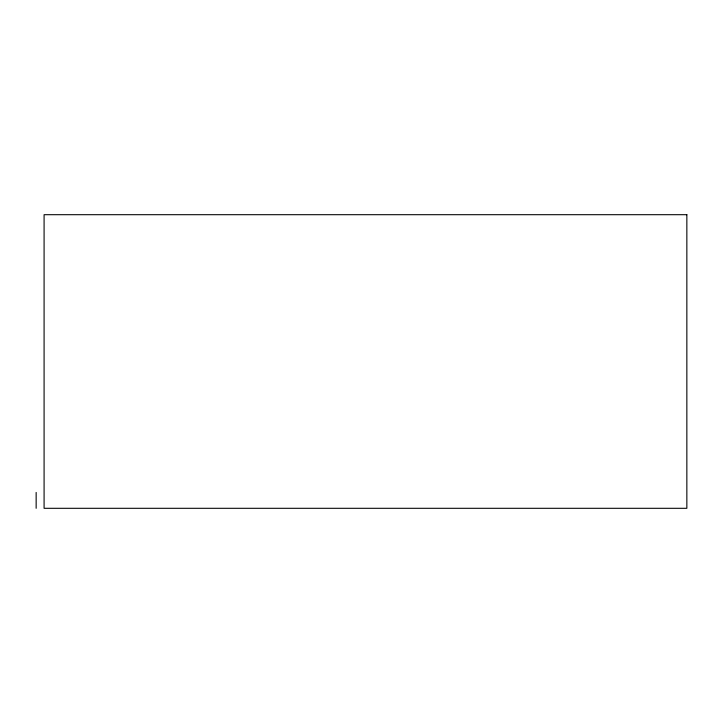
<?xml version="1.0" encoding="UTF-8"?>
<svg xmlns="http://www.w3.org/2000/svg" width="723" height="723" viewBox="0 0 723 723"><rect width="100%" height="100%" fill="white"/><g stroke="black" fill="none" stroke-linecap="round" stroke-linejoin="round"><path stroke-width="1.08" d="M36.15 492.435L36.15 508.305M686.85 214.695L44.085 214.695L44.085 508.305L686.85 508.305L686.85 214.695"/></g></svg>
